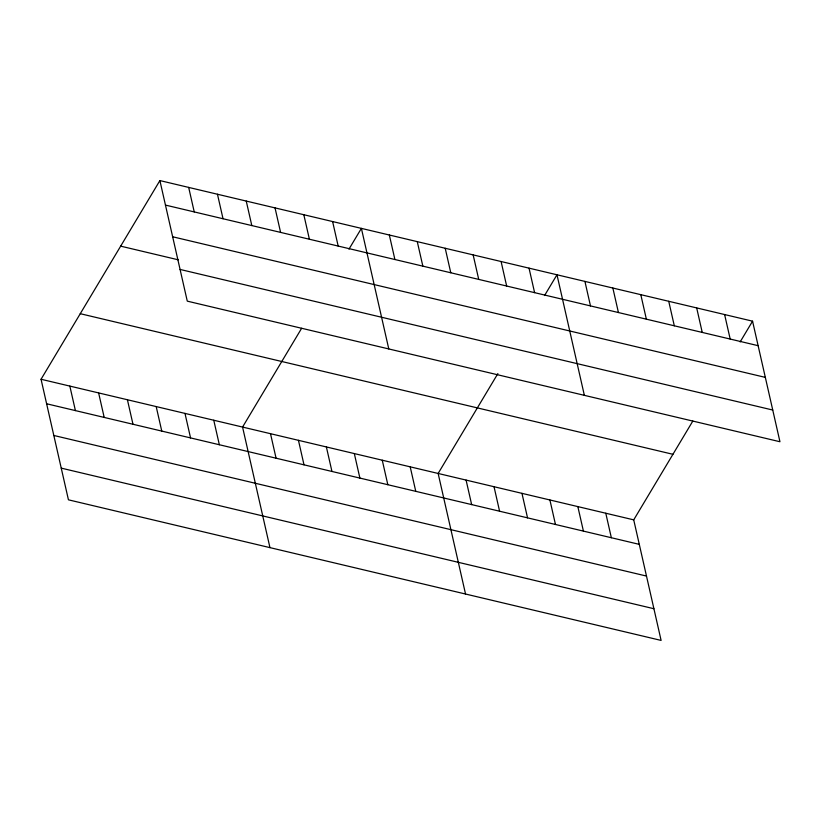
<?xml version="1.0" encoding="UTF-8"?>
<svg xmlns="http://www.w3.org/2000/svg" width="821" height="821" viewBox="0 0 821 821"><rect width="100%" height="100%" fill="white"/><g stroke="black" fill="none" stroke-linecap="round" stroke-linejoin="round"><path stroke-width="1.23" d="M692.821 421.06L633.72 519.857L661.11 640.421L68.441 499.825L41.05 379.261L159.89 180.579L752.559 321.175L779.95 441.739L187.28 301.143L159.89 180.579M301.656 328.256L242.564 427.064L269.955 547.628M348.976 249.143L361.394 228.382L388.785 348.946M497.875 373.586L438.137 473.46L465.538 594.024M544.559 295.539L556.977 274.778L584.367 395.342M740.142 341.936L752.559 321.175M165.452 205.086L758.122 345.682M172.656 236.776L765.326 377.383M120.666 246.146L178.239 259.805M180.076 269.442L772.746 410.038M80.263 313.694L672.943 454.3M41.05 379.261L633.72 519.857M46.612 403.768L639.292 544.364M53.817 435.469L646.496 576.065M61.236 468.124L653.916 608.72M724.615 314.546L730.187 339.052M696.68 307.916L702.242 332.423M668.735 301.297L674.308 325.793M640.801 294.667L646.363 319.164M612.856 288.038L618.429 312.534M584.921 281.408L590.484 305.915M605.785 513.228L611.347 537.734M529.032 268.149L534.604 292.656M577.84 506.608L583.413 531.105M501.097 261.519L506.66 286.026M549.906 499.979L555.468 524.475M473.153 254.9L478.725 279.397M521.961 493.349L527.534 517.846M445.218 248.27L450.78 272.767M494.026 486.72L499.589 511.226M417.273 241.641L422.846 266.137M466.082 480.09L471.654 504.597M389.339 235.011L394.901 259.518M410.202 466.831L415.765 491.338M332.608 221.557L338.17 246.054M382.258 460.212L387.83 484.708M303.821 214.722L309.384 239.229M354.323 453.582L359.885 478.079M275.035 207.898L280.597 232.394M326.378 446.952L331.951 471.449M246.249 201.063L251.811 225.57M298.444 440.323L304.006 464.83M217.462 194.238L223.025 218.735M270.499 433.693L276.072 458.2M188.676 187.404L194.238 211.91M213.768 420.239L219.34 444.736M184.982 413.404L190.554 437.911M156.195 406.58L161.768 431.076M127.409 399.745L132.981 424.252M98.623 392.92L104.195 417.427M69.836 386.096L75.409 410.592"/></g></svg>
